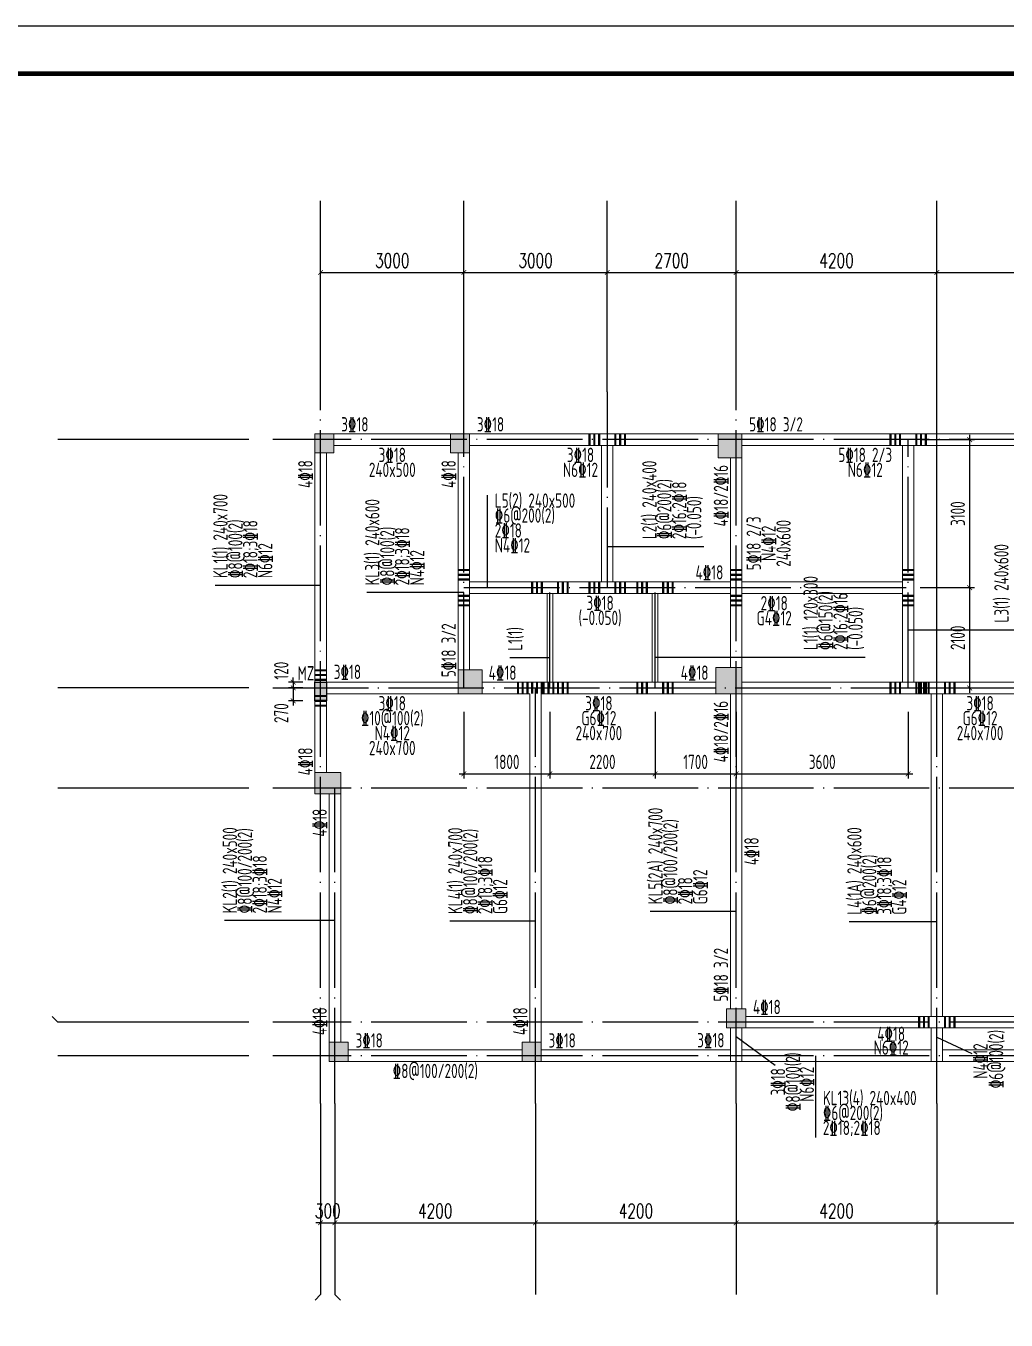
# Model space of a CAD drawing. Extents: x -638872 to -278819, y -139534 to 213996.
# Drawn here: x -617230 to -596710, y -30691 to -3591 of the extents above; entities that cross this region are included whole.
import ezdxf
from ezdxf.enums import TextEntityAlignment as Align

# ---------------------------------------------------------------- set-up
doc = ezdxf.new("R2010")
doc.units = 0
doc.header["$LTSCALE"] = 1000
doc.header["$MEASUREMENT"] = 0
doc.linetypes.add('DOTE', pattern=[2.42, 2, -0.2, 0.02, -0.2])
doc.layers.get('0').update_dxf_attribs({"linetype": 'CONTINUOUS'})
doc.layers.get('Defpoints').update_dxf_attribs({"linetype": 'CONTINUOUS'})
for name, color, linetype in [('AXIS', 171, 'CONTINUOUS'), ('DOTE', 14, 'DOTE'), ('TK', 4, 'CONTINUOUS')]:
    doc.layers.add(name, color=color, linetype=linetype)
for name, color, linetype, lineweight in [('COLU', 7, 'CONTINUOUS', 0), ('COLU_HATCH', 251, 'CONTINUOUS', 0), ('DIM', 3, 'CONTINUOUS', 0), ('梁', 4, 'CONTINUOUS', 18), ('梁原位标注', 7, 'CONTINUOUS', 25), ('梁原位标注竖向', 7, 'CONTINUOUS', 25), ('梁集中标注', 2, 'CONTINUOUS', 25), ('梁集中标注竖向', 2, 'CONTINUOUS', 25), ('次梁箍筋', 1, 'CONTINUOUS', 40)]:
    doc.layers.add(name, color=color, linetype=linetype, lineweight=lineweight)
doc.styles.add('_TCH_DIM_T3', font='SIMPLEX', dxfattribs={"width": 0.705882, "bigfont": 'GBCBIG'})
doc.styles.add('FromPkpm', font='Pkpmeng', dxfattribs={"width": 0.7, "bigfont": 'hztxt'})
doc.styles.add('TSSD_Dimension', font='tssdeng.shx', dxfattribs={"width": 0.7, "bigfont": 'hztxt.shx'})
doc.dimstyles.new('_TCH_ARCH&&100', dxfattribs={"dimtxt": 297.5, "dimasz": 100, "dimexe": 250, "dimexo": 300, "dimgap": 100, "dimtad": 1, "dimdec": 0, "dimzin": 0, "dimdsep": 46, "dimtxsty": '_TCH_DIM_T3', "dimblk": 'ARCHTICK', "dimcen": 0.09, "dimclrt": 7, "dimazin": 2, "dimtfac": 1, "dimtdec": 0, "dimtix": 1, "dimtmove": 2, "dimatfit": 3, "dimfxl": 0, "dimtolj": 1, "dimtzin": 0, "dimarcsym": 0})
doc.dimstyles.new('TSSD_100_100', dxfattribs={"dimtxt": 300, "dimasz": 100, "dimexe": 100, "dimexo": 250, "dimgap": 100, "dimtad": 1, "dimdec": 0, "dimzin": 0, "dimdsep": 46, "dimtxsty": 'TSSD_Dimension', "dimblk": 'ARCHTICK', "dimblk1": 'ARCHTICK', "dimblk2": 'ARCHTICK', "dimcen": 0, "dimdle": 100, "dimclrt": 7, "dimadec": 0, "dimazin": 0, "dimtfac": 1, "dimtdec": 0, "dimtix": 1, "dimtmove": 2, "dimatfit": 3, "dimfxl": 0, "dimtolj": 1, "dimtzin": 0, "dimarcsym": 0})

# ---------------------------------------------------------------- blocks, each defined once
blk = doc.blocks.new('GeYuanFrame_07445013', base_point=(18.76, 4.34))
at = {"layer": 'TK'}
blk.add_line((43.76, 414.34), (751.76, 414.34), dxfattribs=at)
blk.add_lwpolyline([(18.76, 424.34), (761.76, 424.34), (761.76, 4.34), (18.76, 4.34), (18.76, 424.34)], dxfattribs=at)
at = {"layer": 'TK', "const_width": 1}
blk.add_lwpolyline([(751.76, 414.34), (43.76, 414.34), (43.76, 14.34), (751.76, 14.34)], close=True, dxfattribs=at)
blk = doc.blocks.new('_ArchTick')
at = {"color": 0, "linetype": 'ByBlock', "const_width": 0.15}
blk.add_lwpolyline([(-0.5, -0.5), (0.5, 0.5)], dxfattribs=at)
blk = doc.blocks.new('*D707')
at = {"layer": 'AXIS', "color": 0, "lineweight": -2}
for p, q in [((-611060, -26454), (-611060, -28904)), ((-610760, -26454), (-610760, -28904)), ((-611060, -28654), (-611160, -28654)), ((-611060, -28654), (-610760, -28654)), ((-610760, -28654), (-610660, -28654))]:
    blk.add_line(p, q, dxfattribs=at)
at = {"layer": 'Defpoints', "color": 0}
for p in [(-611060, -26154), (-610760, -26154), (-610760, -28654)]:
    blk.add_point(p, dxfattribs=at)
at = {"layer": 'AXIS', "color": 0, "lineweight": -2, "xscale": 100, "yscale": 100, "zscale": 100}
blk.add_blockref('_ArchTick', (-611060, -28654), dxfattribs=at)
at = {"layer": 'AXIS', "color": 0, "lineweight": -2, "xscale": 100, "yscale": 100, "zscale": 100, "rotation": 180}
blk.add_blockref('_ArchTick', (-610760, -28654), dxfattribs=at)
at = {"layer": 'AXIS', "color": 7, "insert": (-610910, -28405), "char_height": 297.5, "attachment_point": 5, "style": '_TCH_DIM_T3'}
blk.add_mtext('\\A1;300', dxfattribs=at)
blk = doc.blocks.new('*D708')
at = {"layer": 'AXIS', "color": 0, "lineweight": -2}
for p, q in [((-610760, -26454), (-610760, -28904)), ((-606560, -26454), (-606560, -28904)), ((-610760, -28654), (-606560, -28654))]:
    blk.add_line(p, q, dxfattribs=at)
at = {"layer": 'Defpoints', "color": 0}
for p in [(-610760, -26154), (-606560, -26154), (-606560, -28654)]:
    blk.add_point(p, dxfattribs=at)
at = {"layer": 'AXIS', "color": 0, "lineweight": -2, "xscale": 100, "yscale": 100, "zscale": 100, "rotation": 180}
blk.add_blockref('_ArchTick', (-610760, -28654), dxfattribs=at)
at = {"layer": 'AXIS', "color": 0, "lineweight": -2, "xscale": 100, "yscale": 100, "zscale": 100}
blk.add_blockref('_ArchTick', (-606560, -28654), dxfattribs=at)
at = {"layer": 'AXIS', "color": 7, "insert": (-608660, -28405), "char_height": 297.5, "attachment_point": 5, "style": '_TCH_DIM_T3'}
blk.add_mtext('\\A1;4200', dxfattribs=at)
blk = doc.blocks.new('*D709')
at = {"layer": 'AXIS', "color": 0, "lineweight": -2}
for p, q in [((-606560, -26454), (-606560, -28904)), ((-602360, -26454), (-602360, -28904)), ((-606560, -28654), (-602360, -28654))]:
    blk.add_line(p, q, dxfattribs=at)
at = {"layer": 'Defpoints', "color": 0}
for p in [(-606560, -26154), (-602360, -26154), (-602360, -28654)]:
    blk.add_point(p, dxfattribs=at)
at = {"layer": 'AXIS', "color": 0, "lineweight": -2, "xscale": 100, "yscale": 100, "zscale": 100, "rotation": 180}
blk.add_blockref('_ArchTick', (-606560, -28654), dxfattribs=at)
at = {"layer": 'AXIS', "color": 0, "lineweight": -2, "xscale": 100, "yscale": 100, "zscale": 100}
blk.add_blockref('_ArchTick', (-602360, -28654), dxfattribs=at)
at = {"layer": 'AXIS', "color": 7, "insert": (-604460, -28405), "char_height": 297.5, "attachment_point": 5, "style": '_TCH_DIM_T3'}
blk.add_mtext('\\A1;4200', dxfattribs=at)
blk = doc.blocks.new('*D710')
at = {"layer": 'AXIS', "color": 0, "lineweight": -2}
for p, q in [((-602360, -26454), (-602360, -28904)), ((-598160, -26454), (-598160, -28904)), ((-602360, -28654), (-598160, -28654))]:
    blk.add_line(p, q, dxfattribs=at)
at = {"layer": 'Defpoints', "color": 0}
for p in [(-602360, -26154), (-598160, -26154), (-598160, -28654)]:
    blk.add_point(p, dxfattribs=at)
at = {"layer": 'AXIS', "color": 0, "lineweight": -2, "xscale": 100, "yscale": 100, "zscale": 100, "rotation": 180}
blk.add_blockref('_ArchTick', (-602360, -28654), dxfattribs=at)
at = {"layer": 'AXIS', "color": 0, "lineweight": -2, "xscale": 100, "yscale": 100, "zscale": 100}
blk.add_blockref('_ArchTick', (-598160, -28654), dxfattribs=at)
at = {"layer": 'AXIS', "color": 7, "insert": (-600260, -28405), "char_height": 297.5, "attachment_point": 5, "style": '_TCH_DIM_T3'}
blk.add_mtext('\\A1;4200', dxfattribs=at)
blk = doc.blocks.new('*D711')
at = {"layer": 'AXIS', "color": 0, "lineweight": -2}
for p, q in [((-598160, -26454), (-598160, -28904)), ((-593960, -26454), (-593960, -28904)), ((-598160, -28654), (-593960, -28654))]:
    blk.add_line(p, q, dxfattribs=at)
at = {"layer": 'Defpoints', "color": 0}
for p in [(-598160, -26154), (-593960, -26154), (-593960, -28654)]:
    blk.add_point(p, dxfattribs=at)
at = {"layer": 'AXIS', "color": 0, "lineweight": -2, "xscale": 100, "yscale": 100, "zscale": 100, "rotation": 180}
blk.add_blockref('_ArchTick', (-598160, -28654), dxfattribs=at)
at = {"layer": 'AXIS', "color": 0, "lineweight": -2, "xscale": 100, "yscale": 100, "zscale": 100}
blk.add_blockref('_ArchTick', (-593960, -28654), dxfattribs=at)
at = {"layer": 'AXIS', "color": 7, "insert": (-596060, -28405), "char_height": 297.5, "attachment_point": 5, "style": '_TCH_DIM_T3'}
blk.add_mtext('\\A1;4200', dxfattribs=at)
blk = doc.blocks.new('*D718')
at = {"layer": 'AXIS', "color": 0, "lineweight": -2}
for p, q in [((-611060, -10954), (-611060, -8504)), ((-608060, -10954), (-608060, -8504)), ((-611060, -8754), (-608060, -8754))]:
    blk.add_line(p, q, dxfattribs=at)
at = {"layer": 'Defpoints', "color": 0}
for p in [(-608060, -8754), (-611060, -11254), (-608060, -11254)]:
    blk.add_point(p, dxfattribs=at)
at = {"layer": 'AXIS', "color": 0, "lineweight": -2, "xscale": 100, "yscale": 100, "zscale": 100, "rotation": 180}
blk.add_blockref('_ArchTick', (-611060, -8754), dxfattribs=at)
at = {"layer": 'AXIS', "color": 0, "lineweight": -2, "xscale": 100, "yscale": 100, "zscale": 100}
blk.add_blockref('_ArchTick', (-608060, -8754), dxfattribs=at)
at = {"layer": 'AXIS', "color": 7, "insert": (-609560, -8505), "char_height": 297.5, "attachment_point": 5, "style": '_TCH_DIM_T3'}
blk.add_mtext('\\A1;3000', dxfattribs=at)
blk = doc.blocks.new('*D719')
at = {"layer": 'AXIS', "color": 0, "lineweight": -2}
for p, q in [((-608060, -10954), (-608060, -8504)), ((-605060, -10954), (-605060, -8504)), ((-608060, -8754), (-605060, -8754))]:
    blk.add_line(p, q, dxfattribs=at)
at = {"layer": 'Defpoints', "color": 0}
for p in [(-605060, -8754), (-608060, -11254), (-605060, -11254)]:
    blk.add_point(p, dxfattribs=at)
at = {"layer": 'AXIS', "color": 0, "lineweight": -2, "xscale": 100, "yscale": 100, "zscale": 100, "rotation": 180}
blk.add_blockref('_ArchTick', (-608060, -8754), dxfattribs=at)
at = {"layer": 'AXIS', "color": 0, "lineweight": -2, "xscale": 100, "yscale": 100, "zscale": 100}
blk.add_blockref('_ArchTick', (-605060, -8754), dxfattribs=at)
at = {"layer": 'AXIS', "color": 7, "insert": (-606560, -8505), "char_height": 297.5, "attachment_point": 5, "style": '_TCH_DIM_T3'}
blk.add_mtext('\\A1;3000', dxfattribs=at)
blk = doc.blocks.new('*D720')
at = {"layer": 'AXIS', "color": 0, "lineweight": -2}
for p, q in [((-605060, -10954), (-605060, -8504)), ((-602360, -10954), (-602360, -8504)), ((-605060, -8754), (-602360, -8754))]:
    blk.add_line(p, q, dxfattribs=at)
at = {"layer": 'Defpoints', "color": 0}
for p in [(-602360, -8754), (-605060, -11254), (-602360, -11254)]:
    blk.add_point(p, dxfattribs=at)
at = {"layer": 'AXIS', "color": 0, "lineweight": -2, "xscale": 100, "yscale": 100, "zscale": 100, "rotation": 180}
blk.add_blockref('_ArchTick', (-605060, -8754), dxfattribs=at)
at = {"layer": 'AXIS', "color": 0, "lineweight": -2, "xscale": 100, "yscale": 100, "zscale": 100}
blk.add_blockref('_ArchTick', (-602360, -8754), dxfattribs=at)
at = {"layer": 'AXIS', "color": 7, "insert": (-603710, -8505), "char_height": 297.5, "attachment_point": 5, "style": '_TCH_DIM_T3'}
blk.add_mtext('\\A1;2700', dxfattribs=at)
blk = doc.blocks.new('*D721')
at = {"layer": 'AXIS', "color": 0, "lineweight": -2}
for p, q in [((-602360, -10954), (-602360, -8504)), ((-598160, -10954), (-598160, -8504)), ((-602360, -8754), (-598160, -8754))]:
    blk.add_line(p, q, dxfattribs=at)
at = {"layer": 'Defpoints', "color": 0}
for p in [(-598160, -8754), (-602360, -11254), (-598160, -11254)]:
    blk.add_point(p, dxfattribs=at)
at = {"layer": 'AXIS', "color": 0, "lineweight": -2, "xscale": 100, "yscale": 100, "zscale": 100, "rotation": 180}
blk.add_blockref('_ArchTick', (-602360, -8754), dxfattribs=at)
at = {"layer": 'AXIS', "color": 0, "lineweight": -2, "xscale": 100, "yscale": 100, "zscale": 100}
blk.add_blockref('_ArchTick', (-598160, -8754), dxfattribs=at)
at = {"layer": 'AXIS', "color": 7, "insert": (-600260, -8505), "char_height": 297.5, "attachment_point": 5, "style": '_TCH_DIM_T3'}
blk.add_mtext('\\A1;4200', dxfattribs=at)
blk = doc.blocks.new('*D722')
at = {"layer": 'AXIS', "color": 0, "lineweight": -2}
for p, q in [((-598160, -10954), (-598160, -8504)), ((-593960, -10954), (-593960, -8504)), ((-598160, -8754), (-593960, -8754))]:
    blk.add_line(p, q, dxfattribs=at)
at = {"layer": 'Defpoints', "color": 0}
for p in [(-593960, -8754), (-598160, -11254), (-593960, -11254)]:
    blk.add_point(p, dxfattribs=at)
at = {"layer": 'AXIS', "color": 0, "lineweight": -2, "xscale": 100, "yscale": 100, "zscale": 100, "rotation": 180}
blk.add_blockref('_ArchTick', (-598160, -8754), dxfattribs=at)
at = {"layer": 'AXIS', "color": 0, "lineweight": -2, "xscale": 100, "yscale": 100, "zscale": 100}
blk.add_blockref('_ArchTick', (-593960, -8754), dxfattribs=at)
at = {"layer": 'AXIS', "color": 7, "insert": (-596060, -8505), "char_height": 297.5, "attachment_point": 5, "style": '_TCH_DIM_T3'}
blk.add_mtext('\\A1;4200', dxfattribs=at)
blk = doc.blocks.new('*D823')
at = {"layer": 'Defpoints', "color": 0}
for p in [(-611180, -17334), (-611634, -17454), (-611180, -17454)]:
    blk.add_point(p, dxfattribs=at)
at = {"layer": 'DIM', "color": 0, "lineweight": -2}
for p, q in [((-611430, -17334), (-611734, -17334)), ((-611634, -17334), (-611634, -17234)), ((-611634, -17334), (-611634, -17454)), ((-611430, -17454), (-611734, -17454)), ((-611634, -17454), (-611634, -17554))]:
    blk.add_line(p, q, dxfattribs=at)
at = {"layer": 'DIM', "color": 0, "lineweight": -2, "xscale": 100, "yscale": 100, "zscale": 100}
for p, rotation in [((-611634, -17334), 270), ((-611634, -17454), 90)]:
    blk.add_blockref('_ArchTick', p, dxfattribs=dict(at, rotation=rotation))
at = {"layer": 'DIM', "color": 7, "insert": (-611884, -17092), "char_height": 300, "attachment_point": 5, "rotation": 90, "style": 'TSSD_Dimension'}
blk.add_mtext('\\A1;120', dxfattribs=at)
blk = doc.blocks.new('*D824')
at = {"layer": 'Defpoints', "color": 0}
for p in [(-611180, -17454), (-611634, -17724), (-611180, -17724)]:
    blk.add_point(p, dxfattribs=at)
at = {"layer": 'DIM', "color": 0, "lineweight": -2}
for p, q in [((-611430, -17454), (-611734, -17454)), ((-611634, -17354), (-611634, -17824)), ((-611430, -17724), (-611734, -17724))]:
    blk.add_line(p, q, dxfattribs=at)
at = {"layer": 'DIM', "color": 0, "lineweight": -2, "xscale": 100, "yscale": 100, "zscale": 100}
for p, rotation in [((-611634, -17454), 90), ((-611634, -17724), 270)]:
    blk.add_blockref('_ArchTick', p, dxfattribs=dict(at, rotation=rotation))
at = {"layer": 'DIM', "color": 7, "insert": (-611884, -17982), "char_height": 300, "attachment_point": 5, "rotation": 90, "style": 'TSSD_Dimension'}
blk.add_mtext('\\A1;270', dxfattribs=at)
blk = doc.blocks.new('*D832')
at = {"layer": 'Defpoints', "color": 0}
for p in [(-608060, -17704), (-606260, -17704), (-606260, -19253)]:
    blk.add_point(p, dxfattribs=at)
at = {"layer": 'DIM', "color": 0, "lineweight": -2}
for p, q in [((-608060, -17954), (-608060, -19353)), ((-606260, -17954), (-606260, -19353)), ((-608160, -19253), (-606160, -19253))]:
    blk.add_line(p, q, dxfattribs=at)
at = {"layer": 'DIM', "color": 0, "lineweight": -2, "xscale": 100, "yscale": 100, "zscale": 100, "rotation": 180}
blk.add_blockref('_ArchTick', (-608060, -19253), dxfattribs=at)
at = {"layer": 'DIM', "color": 0, "lineweight": -2, "xscale": 100, "yscale": 100, "zscale": 100}
blk.add_blockref('_ArchTick', (-606260, -19253), dxfattribs=at)
at = {"layer": 'DIM', "color": 7, "insert": (-607160, -19003), "char_height": 300, "attachment_point": 5, "style": 'TSSD_Dimension'}
blk.add_mtext('\\A1;1800', dxfattribs=at)
blk = doc.blocks.new('*D833')
at = {"layer": 'Defpoints', "color": 0}
for p in [(-606260, -17704), (-604060, -17704), (-604060, -19253)]:
    blk.add_point(p, dxfattribs=at)
at = {"layer": 'DIM', "color": 0, "lineweight": -2}
for p, q in [((-606260, -17954), (-606260, -19353)), ((-604060, -17954), (-604060, -19353)), ((-606360, -19253), (-603960, -19253))]:
    blk.add_line(p, q, dxfattribs=at)
at = {"layer": 'DIM', "color": 0, "lineweight": -2, "xscale": 100, "yscale": 100, "zscale": 100, "rotation": 180}
blk.add_blockref('_ArchTick', (-606260, -19253), dxfattribs=at)
at = {"layer": 'DIM', "color": 0, "lineweight": -2, "xscale": 100, "yscale": 100, "zscale": 100}
blk.add_blockref('_ArchTick', (-604060, -19253), dxfattribs=at)
at = {"layer": 'DIM', "color": 7, "insert": (-605160, -19003), "char_height": 300, "attachment_point": 5, "style": 'TSSD_Dimension'}
blk.add_mtext('\\A1;2200', dxfattribs=at)
blk = doc.blocks.new('*D834')
at = {"layer": 'Defpoints', "color": 0}
for p in [(-604060, -17704), (-602360, -17704), (-602360, -19253)]:
    blk.add_point(p, dxfattribs=at)
at = {"layer": 'DIM', "color": 0, "lineweight": -2}
for p, q in [((-604060, -17954), (-604060, -19353)), ((-602360, -17954), (-602360, -19353)), ((-604160, -19253), (-602260, -19253))]:
    blk.add_line(p, q, dxfattribs=at)
at = {"layer": 'DIM', "color": 0, "lineweight": -2, "xscale": 100, "yscale": 100, "zscale": 100, "rotation": 180}
blk.add_blockref('_ArchTick', (-604060, -19253), dxfattribs=at)
at = {"layer": 'DIM', "color": 0, "lineweight": -2, "xscale": 100, "yscale": 100, "zscale": 100}
blk.add_blockref('_ArchTick', (-602360, -19253), dxfattribs=at)
at = {"layer": 'DIM', "color": 7, "insert": (-603210, -19003), "char_height": 300, "attachment_point": 5, "style": 'TSSD_Dimension'}
blk.add_mtext('\\A1;1700', dxfattribs=at)
blk = doc.blocks.new('*D835')
at = {"layer": 'Defpoints', "color": 0}
for p in [(-602360, -17704), (-598760, -17704), (-598760, -19253)]:
    blk.add_point(p, dxfattribs=at)
at = {"layer": 'DIM', "color": 0, "lineweight": -2}
for p, q in [((-602360, -17954), (-602360, -19353)), ((-598760, -17954), (-598760, -19353)), ((-602460, -19253), (-598660, -19253))]:
    blk.add_line(p, q, dxfattribs=at)
at = {"layer": 'DIM', "color": 0, "lineweight": -2, "xscale": 100, "yscale": 100, "zscale": 100, "rotation": 180}
blk.add_blockref('_ArchTick', (-602360, -19253), dxfattribs=at)
at = {"layer": 'DIM', "color": 0, "lineweight": -2, "xscale": 100, "yscale": 100, "zscale": 100}
blk.add_blockref('_ArchTick', (-598760, -19253), dxfattribs=at)
at = {"layer": 'DIM', "color": 7, "insert": (-600560, -19003), "char_height": 300, "attachment_point": 5, "style": 'TSSD_Dimension'}
blk.add_mtext('\\A1;3600', dxfattribs=at)
blk = doc.blocks.new('*D836')
at = {"layer": 'Defpoints', "color": 0}
for p in [(-598760, -15354), (-597472, -15354), (-598760, -17454)]:
    blk.add_point(p, dxfattribs=at)
at = {"layer": 'DIM', "color": 0, "lineweight": -2}
for p, q in [((-598510, -15354), (-597372, -15354)), ((-597472, -17554), (-597472, -15254)), ((-598510, -17454), (-597372, -17454))]:
    blk.add_line(p, q, dxfattribs=at)
at = {"layer": 'DIM', "color": 0, "lineweight": -2, "xscale": 100, "yscale": 100, "zscale": 100}
for p, rotation in [((-597472, -15354), 90), ((-597472, -17454), 270)]:
    blk.add_blockref('_ArchTick', p, dxfattribs=dict(at, rotation=rotation))
at = {"layer": 'DIM', "color": 7, "insert": (-597722, -16404), "char_height": 300, "attachment_point": 5, "rotation": 90, "style": 'TSSD_Dimension'}
blk.add_mtext('\\A1;2100', dxfattribs=at)
blk = doc.blocks.new('*D837')
at = {"layer": 'Defpoints', "color": 0}
for p in [(-598760, -12254), (-597472, -12254), (-598760, -15354)]:
    blk.add_point(p, dxfattribs=at)
at = {"layer": 'DIM', "color": 0, "lineweight": -2}
for p, q in [((-597472, -15454), (-597472, -12154)), ((-598510, -12254), (-597372, -12254)), ((-598510, -15354), (-597372, -15354))]:
    blk.add_line(p, q, dxfattribs=at)
at = {"layer": 'DIM', "color": 0, "lineweight": -2, "xscale": 100, "yscale": 100, "zscale": 100}
for p, rotation in [((-597472, -12254), 90), ((-597472, -15354), 270)]:
    blk.add_blockref('_ArchTick', p, dxfattribs=dict(at, rotation=rotation))
at = {"layer": 'DIM', "color": 7, "insert": (-597722, -13804), "char_height": 300, "attachment_point": 5, "rotation": 90, "style": 'TSSD_Dimension'}
blk.add_mtext('\\A1;3100', dxfattribs=at)

msp = doc.modelspace()

# ---------------------------------------------------------------- hatches: boundary and pattern name
at = {"layer": 'COLU_HATCH'}
for points in [[(-610780.18, -12534.24), (-610780.18, -12134.24), (-611180.18, -12134.24), (-611180.18, -12534.24)], [(-607940.18, -12534.24), (-607940.18, -12134.24), (-608340.18, -12134.24), (-608340.18, -12534.24)], [(-602240.18, -12634.24), (-602240.18, -12134.24), (-602740.18, -12134.24), (-602740.18, -12634.24)], [(-602240.18, -17574.24), (-602240.18, -17024.24), (-602790.18, -17024.24), (-602790.18, -17574.24)], [(-611180.18, -17334.24), (-610940.18, -17334.24), (-610940.18, -17724.24), (-611180.18, -17724.24)], [(-607680.18, -17574.24), (-607680.18, -17074.24), (-608180.18, -17074.24), (-608180.18, -17574.24)], [(-610640.18, -19674.24), (-610640.18, -19224.24), (-611180.18, -19224.24), (-611180.18, -19674.24)], [(-602160.18, -24574.24), (-602160.18, -24174.24), (-602560.18, -24174.24), (-602560.18, -24574.24)], [(-610480.18, -25274.24), (-610480.18, -24874.24), (-610880.18, -24874.24), (-610880.18, -25274.24)], [(-606440.18, -25274.24), (-606440.18, -24874.24), (-606840.18, -24874.24), (-606840.18, -25274.24)]]:
    msp.add_hatch(color=256, dxfattribs=at).paths.add_polyline_path(points)

# ---------------------------------------------------------------- linework, layer by layer
at = {"layer": 'AXIS'}
for p, q in [((-611060.18, -11254.24), (-611060.18, -7254.24)), ((-608060.18, -11254.24), (-608060.18, -7254.24)), ((-605060.18, -11254.24), (-605060.18, -7254.24)), ((-602360.18, -11254.24), (-602360.18, -7254.24)), ((-598160.18, -11254.24), (-598160.18, -7254.24)), ((-612560.18, -12254.24), (-616560.18, -12254.24)), ((-612560.18, -17454.24), (-616560.18, -17454.24)), ((-612560.18, -19554.24), (-616560.18, -19554.24)), ((-616677.33, -24337.09), (-616560.18, -24454.24)), ((-612560.18, -24454.24), (-616560.18, -24454.24)), ((-612560.18, -25154.24), (-616560.18, -25154.24)), ((-611060.18, -26154.24), (-611060.18, -30154.24)), ((-610760.18, -26154.24), (-610760.18, -30154.24)), ((-606560.18, -26154.24), (-606560.18, -30154.24)), ((-602360.18, -26154.24), (-602360.18, -30154.24)), ((-598160.18, -26154.24), (-598160.18, -30154.24)), ((-611177.33, -30271.4), (-611060.18, -30154.24)), ((-610643.02, -30271.4), (-610760.18, -30154.24))]:
    msp.add_line(p, q, dxfattribs=at)
at = {"layer": 'COLU'}
msp.add_line((-610940.18, -17334.24), (-611180.18, -17334.24), dxfattribs=at)
for points in [[(-610780.18, -12534.24), (-610780.18, -12134.24), (-611180.18, -12134.24), (-611180.18, -12534.24)], [(-607940.18, -12534.24), (-607940.18, -12134.24), (-608340.18, -12134.24), (-608340.18, -12534.24)], [(-602240.18, -12634.24), (-602240.18, -12134.24), (-602740.18, -12134.24), (-602740.18, -12634.24)], [(-602240.18, -17574.24), (-602240.18, -17024.24), (-602790.18, -17024.24), (-602790.18, -17574.24)], [(-607680.18, -17574.24), (-607680.18, -17074.24), (-608180.18, -17074.24), (-608180.18, -17574.24)], [(-610640.18, -19674.24), (-610640.18, -19224.24), (-611180.18, -19224.24), (-611180.18, -19674.24)], [(-602160.18, -24574.24), (-602160.18, -24174.24), (-602560.18, -24174.24), (-602560.18, -24574.24)], [(-610480.18, -25274.24), (-610480.18, -24874.24), (-610880.18, -24874.24), (-610880.18, -25274.24)], [(-606440.18, -25274.24), (-606440.18, -24874.24), (-606840.18, -24874.24), (-606840.18, -25274.24)]]:
    msp.add_lwpolyline(points, close=True, dxfattribs=at)
at = {"layer": 'DOTE', "color": 8, "linetype": 'DOTE'}
for p, q in [((-598160.18, -17854.24), (-598160.18, -10154.24)), ((-611060.18, -26154.24), (-611060.18, -11254.24)), ((-608060.18, -17454.24), (-608060.18, -11254.24)), ((-605060.18, -11254.24), (-605060.18, -15354.24)), ((-602360.18, -26154.24), (-602360.18, -11254.24)), ((-598160.18, -26154.24), (-598160.18, -11254.24)), ((-566860.18, -12254.24), (-612060.18, -12254.24)), ((-598760.18, -17454.24), (-598760.18, -12254.24)), ((-608060.18, -15354.24), (-598760.18, -15354.24)), ((-606260.18, -17454.24), (-606260.18, -15354.24)), ((-604060.18, -17454.24), (-604060.18, -15354.24)), ((-612060.18, -17454.24), (-566860.18, -17454.24)), ((-606560.18, -26154.24), (-606560.18, -17454.24)), ((-566860.18, -19554.24), (-612060.18, -19554.24)), ((-610760.18, -26154.24), (-610760.18, -19554.24)), ((-566860.18, -24454.24), (-612060.18, -24454.24)), ((-602360.18, -24753.99), (-601548.01, -25352.06)), ((-598160.18, -24764.61), (-597430.91, -25105.39)), ((-566860.18, -25154.24), (-612060.18, -25154.24))]:
    msp.add_line(p, q, dxfattribs=at)
at = {"layer": '梁', "lineweight": 18, "ltscale": 1}
for p, q in [((-610780.18, -12134.24), (-608340.18, -12134.24)), ((-607940.18, -12134.24), (-602740.18, -12134.24)), ((-602240.18, -12134.24), (-594080.18, -12134.24)), ((-610780.18, -12374.24), (-608340.18, -12374.24)), ((-607940.18, -12374.24), (-602740.18, -12374.24)), ((-605180.18, -15234.24), (-605180.18, -12374.24)), ((-604940.18, -15234.24), (-604940.18, -12374.24)), ((-602240.18, -12374.24), (-594080.18, -12374.24)), ((-598880.18, -17334.24), (-598880.18, -12374.24)), ((-598640.18, -17334.24), (-598640.18, -12374.24)), ((-611180.18, -17454.24), (-611180.18, -12534.24)), ((-610940.18, -17334.24), (-610940.18, -12534.24)), ((-608180.18, -17074.24), (-608180.18, -12534.24)), ((-607940.18, -17074.24), (-607940.18, -12534.24)), ((-602480.18, -17024.24), (-602480.18, -12634.24)), ((-602240.18, -17024.24), (-602240.18, -12634.24)), ((-607940.18, -15234.24), (-602480.18, -15234.24)), ((-602240.18, -15234.24), (-598880.18, -15234.24)), ((-607940.18, -15474.24), (-602480.18, -15474.24)), ((-606320.18, -17334.24), (-606320.18, -15474.24)), ((-606200.18, -17334.24), (-606200.18, -15474.24)), ((-604120.18, -17334.24), (-604120.18, -15474.24)), ((-604000.18, -17334.24), (-604000.18, -15474.24)), ((-602240.18, -15474.24), (-598880.18, -15474.24)), ((-610940.18, -17334.24), (-608180.18, -17334.24)), ((-607680.18, -17334.24), (-606560.18, -17334.24)), ((-606560.18, -17334.24), (-602790.18, -17334.24)), ((-602240.18, -17334.24), (-594340.18, -17334.24)), ((-611180.18, -19224.24), (-611180.18, -17454.24)), ((-610940.18, -17574.24), (-608180.18, -17574.24)), ((-610940.18, -19224.24), (-610940.18, -17574.24)), ((-607680.18, -17574.24), (-606680.18, -17574.24)), ((-606680.18, -24874.24), (-606680.18, -17574.24)), ((-606440.18, -17574.24), (-602790.18, -17574.24)), ((-606440.18, -24874.24), (-606440.18, -17574.24)), ((-602480.18, -24174.24), (-602480.18, -17574.24)), ((-602240.18, -24174.24), (-602240.18, -17574.24)), ((-602240.18, -17574.24), (-594340.18, -17574.24)), ((-598280.18, -24334.24), (-598280.18, -17574.24)), ((-598040.18, -24334.24), (-598040.18, -17574.24)), ((-610880.18, -24874.24), (-610880.18, -19674.24)), ((-610640.18, -24874.24), (-610640.18, -19674.24)), ((-602160.18, -24334.24), (-594340.18, -24334.24)), ((-602480.18, -25274.24), (-602480.18, -24574.24)), ((-602240.18, -25274.24), (-602240.18, -24574.24)), ((-602160.18, -24574.24), (-594340.18, -24574.24)), ((-598280.18, -25274.24), (-598280.18, -24574.24)), ((-598040.18, -25274.24), (-598040.18, -24574.24)), ((-610480.18, -25034.24), (-606840.18, -25034.24)), ((-606440.18, -25034.24), (-602480.18, -25034.24)), ((-602240.18, -25034.24), (-598280.18, -25034.24)), ((-598040.18, -25034.24), (-594080.18, -25034.24)), ((-610480.18, -25274.24), (-606840.18, -25274.24)), ((-606440.18, -25274.24), (-602480.18, -25274.24)), ((-602240.18, -25274.24), (-602480.18, -25274.24)), ((-602240.18, -25274.24), (-598280.18, -25274.24)), ((-598040.18, -25274.24), (-598280.18, -25274.24)), ((-598040.18, -25274.24), (-594080.18, -25274.24))]:
    msp.add_line(p, q, dxfattribs=at)
at = {"layer": '梁原位标注竖向', "lineweight": 25}
msp.add_lwpolyline([(-611180.18, -17334.24), (-610940.18, -17334.24), (-610940.18, -17724.24), (-611180.18, -17724.24)], close=True, dxfattribs=at)
at = {"layer": '梁集中标注', "linetype": 'Continuous', "lineweight": 25, "ltscale": 1}
for p, q in [((-607565.15, -15356.74), (-607565.15, -13418.29)), ((-600697.35, -25154.24), (-600697.35, -26865.58))]:
    msp.add_line(p, q, dxfattribs=at)
at = {"layer": '梁集中标注竖向', "linetype": 'Continuous', "lineweight": 25, "ltscale": 1}
for p, q in [((-605057.68, -14489.04), (-603040.77, -14489.04)), ((-611060.18, -15305.79), (-613269.43, -15305.79)), ((-608060.18, -15457.58), (-610090.4, -15457.58)), ((-598760.18, -16234.44), (-595671.59, -16234.44)), ((-606260.18, -16824.24), (-607101.43, -16824.24)), ((-604057.68, -16808.04), (-599664.21, -16808.04)), ((-602360.18, -22136.37), (-604164.53, -22136.37)), ((-610760.18, -22326.01), (-613072.65, -22326.01)), ((-606560.18, -22339.7), (-608353.06, -22339.7)), ((-598160.18, -22354.24), (-599998.93, -22354.24))]:
    msp.add_line(p, q, dxfattribs=at)
at = {"layer": '次梁箍筋', "linetype": 'Continuous', "ltscale": 1, "const_width": 44.9}
for points in [[(-605430.18, -12134.24), (-605430.18, -12374.24)], [(-605330.18, -12134.24), (-605330.18, -12374.24)], [(-605230.18, -12134.24), (-605230.18, -12374.24)], [(-604890.18, -12134.24), (-604890.18, -12374.24)], [(-604790.18, -12134.24), (-604790.18, -12374.24)], [(-604690.18, -12134.24), (-604690.18, -12374.24)], [(-599130.18, -12134.24), (-599130.18, -12374.24)], [(-599030.18, -12134.24), (-599030.18, -12374.24)], [(-598930.18, -12134.24), (-598930.18, -12374.24)], [(-598590.18, -12134.24), (-598590.18, -12374.24)], [(-598490.18, -12134.24), (-598490.18, -12374.24)], [(-598390.18, -12134.24), (-598390.18, -12374.24)], [(-608180.18, -14984.24), (-607940.18, -14984.24)], [(-608180.18, -15084.24), (-607940.18, -15084.24)], [(-608180.18, -15184.24), (-607940.18, -15184.24)], [(-602480.18, -14984.24), (-602240.18, -14984.24)], [(-602480.18, -15084.24), (-602240.18, -15084.24)], [(-602480.18, -15184.24), (-602240.18, -15184.24)], [(-598880.18, -14984.24), (-598640.18, -14984.24)], [(-598880.18, -15084.24), (-598640.18, -15084.24)], [(-598880.18, -15184.24), (-598640.18, -15184.24)], [(-606630.18, -15234.24), (-606630.18, -15474.24)], [(-606530.18, -15234.24), (-606530.18, -15474.24)], [(-606430.18, -15234.24), (-606430.18, -15474.24)], [(-606090.18, -15234.24), (-606090.18, -15474.24)], [(-605990.18, -15234.24), (-605990.18, -15474.24)], [(-605890.18, -15234.24), (-605890.18, -15474.24)], [(-605430.18, -15234.24), (-605430.18, -15474.24)], [(-605330.18, -15234.24), (-605330.18, -15474.24)], [(-605230.18, -15234.24), (-605230.18, -15474.24)], [(-604890.18, -15234.24), (-604890.18, -15474.24)], [(-604790.18, -15234.24), (-604790.18, -15474.24)], [(-604690.18, -15234.24), (-604690.18, -15474.24)], [(-604430.18, -15234.24), (-604430.18, -15474.24)], [(-604330.18, -15234.24), (-604330.18, -15474.24)], [(-604230.18, -15234.24), (-604230.18, -15474.24)], [(-603890.18, -15234.24), (-603890.18, -15474.24)], [(-603790.18, -15234.24), (-603790.18, -15474.24)], [(-603690.18, -15234.24), (-603690.18, -15474.24)], [(-608180.18, -15524.24), (-607940.18, -15524.24)], [(-608180.18, -15624.24), (-607940.18, -15624.24)], [(-608180.18, -15724.24), (-607940.18, -15724.24)], [(-602480.18, -15524.24), (-602240.18, -15524.24)], [(-602480.18, -15624.24), (-602240.18, -15624.24)], [(-602480.18, -15724.24), (-602240.18, -15724.24)], [(-598880.18, -15524.24), (-598640.18, -15524.24)], [(-598880.18, -15624.24), (-598640.18, -15624.24)], [(-598880.18, -15724.24), (-598640.18, -15724.24)], [(-611180.18, -17084.24), (-610940.18, -17084.24)], [(-611180.18, -17184.24), (-610940.18, -17184.24)], [(-611180.18, -17284.24), (-610940.18, -17284.24)], [(-606930.18, -17334.24), (-606930.18, -17574.24)], [(-606830.18, -17334.24), (-606830.18, -17574.24)], [(-606730.18, -17334.24), (-606730.18, -17574.24)], [(-606630.18, -17334.24), (-606630.18, -17574.24)], [(-606530.18, -17334.24), (-606530.18, -17574.24)], [(-606430.18, -17334.24), (-606430.18, -17574.24)], [(-606390.18, -17334.24), (-606390.18, -17574.24)], [(-606290.18, -17334.24), (-606290.18, -17574.24)], [(-606190.18, -17334.24), (-606190.18, -17574.24)], [(-606090.18, -17334.24), (-606090.18, -17574.24)], [(-605990.18, -17334.24), (-605990.18, -17574.24)], [(-605890.18, -17334.24), (-605890.18, -17574.24)], [(-604430.18, -17334.24), (-604430.18, -17574.24)], [(-604330.18, -17334.24), (-604330.18, -17574.24)], [(-604230.18, -17334.24), (-604230.18, -17574.24)], [(-603890.18, -17334.24), (-603890.18, -17574.24)], [(-603790.18, -17334.24), (-603790.18, -17574.24)], [(-603690.18, -17334.24), (-603690.18, -17574.24)], [(-599130.18, -17334.24), (-599130.18, -17574.24)], [(-599030.18, -17334.24), (-599030.18, -17574.24)], [(-598930.18, -17334.24), (-598930.18, -17574.24)], [(-598590.18, -17334.24), (-598590.18, -17574.24)], [(-598530.18, -17334.24), (-598530.18, -17574.24)], [(-598490.18, -17334.24), (-598490.18, -17574.24)], [(-598430.18, -17334.24), (-598430.18, -17574.24)], [(-598390.18, -17334.24), (-598390.18, -17574.24)], [(-598330.18, -17334.24), (-598330.18, -17574.24)], [(-597990.18, -17334.24), (-597990.18, -17574.24)], [(-597890.18, -17334.24), (-597890.18, -17574.24)], [(-597790.18, -17334.24), (-597790.18, -17574.24)], [(-611180.18, -17624.24), (-610940.18, -17624.24)], [(-611180.18, -17724.24), (-610940.18, -17724.24)], [(-611180.18, -17824.24), (-610940.18, -17824.24)], [(-598530.18, -24334.24), (-598530.18, -24574.24)], [(-598430.18, -24334.24), (-598430.18, -24574.24)], [(-598330.18, -24334.24), (-598330.18, -24574.24)], [(-597990.18, -24334.24), (-597990.18, -24574.24)], [(-597890.18, -24334.24), (-597890.18, -24574.24)], [(-597790.18, -24334.24), (-597790.18, -24574.24)]]:
    msp.add_lwpolyline(points, dxfattribs=at)

# ---------------------------------------------------------------- block references
at = {"layer": 'COLU_HATCH', "xscale": 100, "yscale": 100, "zscale": 100}
msp.add_blockref('GeYuanFrame_07445013', (-623158.72, -45590.96), dxfattribs=at)

# ---------------------------------------------------------------- texts
at = {"layer": '梁原位标注', "lineweight": 25, "style": 'FromPkpm', "width": 0.7}
for s, p in [('3\x8418', (-610630.18, -12084.24)), ('3\x8418', (-607790.18, -12084.24)), ('5\x8418 3/2', (-602090.18, -12084.24)), ('4\x8418', (-602010.18, -24284.24)), ('3\x8418', (-610330.18, -24984.24)), ('3\x8418', (-606290.18, -24984.24)), ('3\x8418', (-603177.76, -24980.59))]:
    msp.add_text(s, height=300, dxfattribs=at).set_placement(p)
for s, p in [('3\x8418', (-609560.18, -12424.24)), ('3\x8418', (-605620.46, -12424.24)), ('5\x8418 2/3', (-599659.6, -12424.24)), ('240x500', (-609560.18, -12736.74)), ('N6\x8412', (-605620.46, -12736.74)), ('N6\x8412', (-599659.6, -12736.74)), ('3\x8418', (-605210.18, -15524.24)), ('2\x8418', (-601564.81, -15529.66)), ('(-0.050)', (-605210.18, -15836.74)), ('G4\x8412', (-601564.81, -15842.16)), ('MZ', (-611367.45, -16997.55)), ('3\x8418', (-609560.18, -17624.24)), ('3\x8418', (-605235.18, -17624.24)), ('3\x8418', (-597255.49, -17624.24)), ('\x8410@100(2)', (-609560.18, -17936.74)), ('G6\x8412', (-605235.18, -17936.74)), ('G6\x8412', (-597255.49, -17936.74)), ('N4\x8412', (-609560.18, -18249.24)), ('240x700', (-605235.18, -18249.24)), ('240x700', (-597255.49, -18249.24)), ('240x700', (-609560.18, -18561.74)), ('4\x8418', (-599116.55, -24548.68)), ('N6\x8412', (-599116.55, -24834.06)), ('\x848@100/200(2)', (-608660.18, -25324.24))]:
    msp.add_text(s, height=300, dxfattribs=at).set_placement(p, align=Align.TOP_CENTER)
for s, p in [('4\x8418', (-602630.18, -15184.24)), ('3\x8418', (-610213.08, -17267.23)), ('4\x8418', (-606959.53, -17284.24)), ('4\x8418', (-602940.18, -17284.24))]:
    msp.add_text(s, height=300, dxfattribs=at).set_placement(p, align=Align.RIGHT)
for s, p in [('N4\x8412', (-597399.12, -25266.84)), ('N6\x8412', (-601031.89, -25752.19))]:
    msp.add_text(s, height=300, rotation=90, dxfattribs=at).set_placement(p, align=Align.TOP_CENTER)
at = {"layer": '梁原位标注竖向', "lineweight": 25, "style": 'FromPkpm', "width": 0.7}
for s, p in [('4\x8418', (-611230.18, -12684.24)), ('4\x8418', (-608230.18, -12684.24)), ('4\x8418/2\x8416', (-602530.18, -12784.24)), ('4\x8418/2\x8416', (-602530.18, -17724.24)), ('4\x8418', (-610930.18, -19984.24))]:
    msp.add_text(s, height=300, rotation=90, dxfattribs=at).set_placement(p, align=Align.RIGHT)
for s, p in [('5\x8418 2/3', (-602144.59, -14426.54)), ('N4\x8412', (-601832.09, -14426.54)), ('240x600', (-601519.59, -14426.54)), ('4\x8418', (-602190.18, -20874.24)), ('\x846@100(2)', (-597070.37, -25225.93)), ('\x848@100(2)', (-601324.24, -25702.38)), ('3\x8418', (-601636.74, -25702.38))]:
    msp.add_text(s, height=300, rotation=90, dxfattribs=at).set_placement(p, align=Align.TOP_CENTER)
for s, p in [('5\x8418 3/2', (-608230.18, -17228.63)), ('4\x8418', (-611230.18, -19284.24)), ('5\x8418 3/2', (-602530.18, -24024.24)), ('4\x8418', (-610930.18, -24724.24)), ('4\x8418', (-606730.18, -24724.24))]:
    msp.add_text(s, height=300, rotation=90, dxfattribs=at).set_placement(p)
at = {"layer": '梁集中标注', "lineweight": 25, "style": 'FromPkpm', "width": 0.7}
for s, p in [('L5(2) 240x500', (-607415.15, -13680.79)), ('\x846@200(2)', (-607415.15, -13993.29)), ('2\x8418', (-607415.15, -14305.79)), ('N4\x8412', (-607415.15, -14618.29)), ('KL13(4) 240x400', (-600547.35, -26190.58)), ('\x846@200(2)', (-600547.35, -26503.08)), ('2\x8418;2\x8418', (-600547.35, -26815.58))]:
    msp.add_text(s, height=300, dxfattribs=at).set_placement(p)
at = {"layer": '梁集中标注竖向', "lineweight": 25, "style": 'FromPkpm', "width": 0.7}
for s, p in [('L2(1) 240x400', (-604028.27, -14339.04)), ('\x846@200(2)', (-603715.77, -14339.04)), ('2\x8416;2\x8418', (-603403.27, -14339.04)), ('KL1(1) 240x700', (-613006.93, -15155.79)), ('KL3(1) 240x600', (-609827.9, -15307.58)), ('(-0.050)', (-603090.77, -14339.04)), ('\x848@100(2)', (-612694.43, -15155.79)), ('2\x8418;3\x8418', (-612381.93, -15155.79)), ('\x848@100(2)', (-609515.4, -15307.58)), ('2\x8418;3\x8418', (-609202.9, -15307.58)), ('N6\x8412', (-612069.43, -15155.79)), ('N4\x8412', (-608890.4, -15307.58)), ('L3(1) 240x600', (-596659.09, -16084.44)), ('L1(1) 120x300', (-600651.71, -16658.04)), ('\x846@150(2)', (-600339.21, -16658.04)), ('2\x8416;2\x8416', (-600026.71, -16658.04)), ('(-0.050)', (-599714.21, -16658.04)), ('L1(1)', (-606838.93, -16674.24)), ('KL5(2A) 240x700', (-603902.03, -21986.37)), ('\x848@100/200(2)', (-603589.53, -21986.37)), ('KL2(1) 240x500', (-612810.15, -22176.01)), ('\x848@100/200(2)', (-612497.65, -22176.01)), ('KL4(1) 240x700', (-608090.56, -22189.7)), ('\x848@100/200(2)', (-607778.06, -22189.7)), ('L4(1A) 240x600', (-599736.43, -22204.24)), ('2\x8418;3\x8418', (-612185.15, -22176.01)), ('2\x8418;3\x8418', (-607465.56, -22189.7)), ('\x846@200(2)', (-599423.93, -22204.24)), ('3\x8418;3\x8418', (-599111.43, -22204.24)), ('G6\x8412', (-602964.53, -21986.37)), ('N4\x8412', (-611872.65, -22176.01)), ('G6\x8412', (-607153.06, -22189.7)), ('2\x8418', (-603277.03, -21986.37)), ('G4\x8412', (-598798.93, -22204.24))]:
    msp.add_text(s, height=300, rotation=90, dxfattribs=at).set_placement(p)

# ---------------------------------------------------------------- dimensions: what is measured, and where the dimension line sits
at = {"layer": 'AXIS'}
for p1, p2, distance, text, picture, middle in [((-611060.18, -11254.24), (-608060.18, -11254.24), 2500, '3000', '*D718', (-609560.18, -8505.49)), ((-608060.18, -11254.24), (-605060.18, -11254.24), 2500, '3000', '*D719', (-606560.18, -8505.49)), ((-605060.18, -11254.24), (-602360.18, -11254.24), 2500, '2700', '*D720', (-603710.18, -8505.49)), ((-602360.18, -11254.24), (-598160.18, -11254.24), 2500, '4200', '*D721', (-600260.18, -8505.49)), ((-598160.18, -11254.24), (-593960.18, -11254.24), 2500, '4200', '*D722', (-596060.18, -8505.49)), ((-611060.18, -26154.24), (-610760.18, -26154.24), -2500, '300', '*D707', (-610910.18, -28405.49)), ((-610760.18, -26154.24), (-606560.18, -26154.24), -2500, '4200', '*D708', (-608660.18, -28405.49)), ((-606560.18, -26154.24), (-602360.18, -26154.24), -2500, '4200', '*D709', (-604460.18, -28405.49)), ((-602360.18, -26154.24), (-598160.18, -26154.24), -2500, '4200', '*D710', (-600260.18, -28405.49)), ((-598160.18, -26154.24), (-593960.18, -26154.24), -2500, '4200', '*D711', (-596060.18, -28405.49))]:
    dim = msp.add_aligned_dim(p1=p1, p2=p2, distance=distance, text=text, dimstyle='_TCH_ARCH&&100', dxfattribs=at)
    dim.commit()
    dim.dimension.update_dxf_attribs({"geometry": picture, "text_midpoint": middle})
at = {"layer": 'DIM'}
for base, p1, p2, picture, middle in [((-597472.25, -12254.24), (-598760.18, -15354.24), (-598760.18, -12254.24), '*D837', (-597722.25, -13804.24)), ((-597472.25, -15354.24), (-598760.18, -17454.24), (-598760.18, -15354.24), '*D836', (-597722.25, -16404.24))]:
    dim = msp.add_linear_dim(base=base, p1=p1, p2=p2, angle=90, dimstyle='TSSD_100_100', dxfattribs=at)
    dim.commit()
    dim.dimension.update_dxf_attribs({"geometry": picture, "text_midpoint": middle})
for base, p1, p2, picture, middle in [((-611633.59, -17454.24), (-611180.18, -17334.24), (-611180.18, -17454.24), '*D823', (-611883.59, -17092.32)), ((-611633.59, -17724.24), (-611180.18, -17454.24), (-611180.18, -17724.24), '*D824', (-611883.59, -17982.32))]:
    dim = msp.add_linear_dim(base=base, p1=p1, p2=p2, angle=90, dimstyle='TSSD_100_100', dxfattribs=at)
    dim.commit()
    dim.dimension.update_dxf_attribs({"geometry": picture, "text_midpoint": middle, "dimtype": 128})
for base, p1, p2, picture, middle in [((-606260.18, -19252.81), (-608060.18, -17704.24), (-606260.18, -17704.24), '*D832', (-607160.18, -19002.81)), ((-604060.18, -19252.81), (-606260.18, -17704.24), (-604060.18, -17704.24), '*D833', (-605160.18, -19002.81)), ((-602360.18, -19252.81), (-604060.18, -17704.24), (-602360.18, -17704.24), '*D834', (-603210.18, -19002.81)), ((-598760.18, -19252.81), (-602360.18, -17704.24), (-598760.18, -17704.24), '*D835', (-600560.18, -19002.81))]:
    dim = msp.add_linear_dim(base=base, p1=p1, p2=p2, dimstyle='TSSD_100_100', dxfattribs=at)
    dim.commit()
    dim.dimension.update_dxf_attribs({"geometry": picture, "text_midpoint": middle})

doc.saveas('drawing.dxf')
